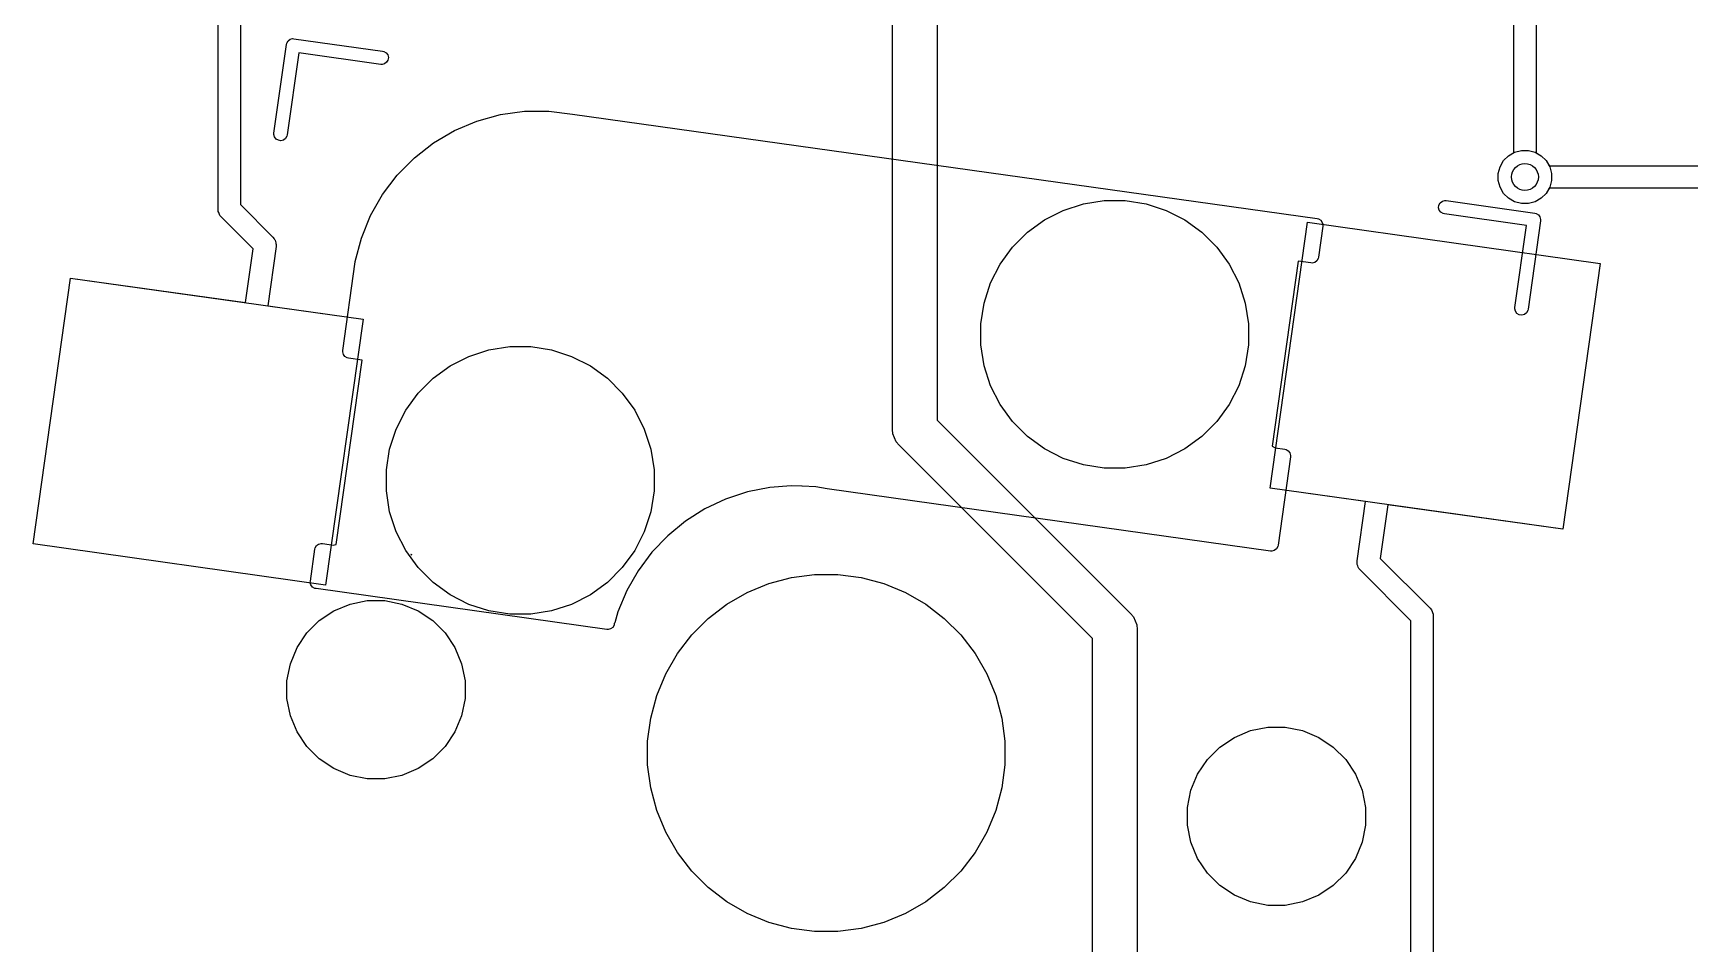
# Model space of a CAD drawing. Header units: millimetres. Extents: x 14 to 286, y -133 to -45.
# Drawn here: x 84.82 to 103.33, y -118.7 to -108.52 of the extents above; entities that cross this region are included whole.
import ezdxf

# ---------------------------------------------------------------- set-up
doc = ezdxf.new("R2010")
doc.units = ezdxf.units.MM
for name, color, linetype, true_color in [('B.Cu', 153, 'CONTINUOUS', 0x4d7fc4), ('B.Mask', 4, 'CONTINUOUS', 0x02ffee), ('B.Paste', 132, 'CONTINUOUS', 0x00c2c2), ('B.Silkscreen', 31, 'CONTINUOUS', 0xe8b2a7), ('F.Cu', 13, 'CONTINUOUS', 0xc83434), ('F.Mask', 201, 'CONTINUOUS', 0xd864ff), ('F.Silkscreen', 41, 'CONTINUOUS', 0xf2eda1), ('User.Drawings', 9, 'CONTINUOUS', 0xc2c2c2)]:
    doc.layers.add(name, color=color, linetype=linetype, true_color=true_color)

msp = doc.modelspace()

# ---------------------------------------------------------------- linework, layer by layer
at = {"layer": 'B.Cu', "linetype": 'CONTINUOUS'}
for p, q in [((86.8876, -110.4921), (86.8876, -96.0694)), ((87.1376, -96.121176), (87.1376, -110.440323)), ((94.4223, -112.9512), (94.4223, -104.7644)), ((94.9223, -104.867953), (94.9223, -112.847646)), ((101.3629, -109.860022), (101.3629, -106.3566)), ((101.6129, -106.512833), (101.6129, -109.860022)), ((101.249894, -109.948672), (101.305272, -109.893294)), ((101.305272, -109.893294), (101.3629, -109.860022)), ((101.6129, -109.860022), (101.670528, -109.893294)), ((101.670528, -109.893294), (101.725906, -109.948672)), ((101.190467, -110.092142), (101.210736, -110.016495)), ((101.190467, -110.170458), (101.190467, -110.092142)), ((101.210736, -110.016495), (101.249894, -109.948672)), ((101.725906, -109.948672), (101.765064, -110.016495)), ((101.765064, -110.016495), (101.785333, -110.092142)), ((101.785333, -110.092142), (101.785333, -110.170458)), ((101.210736, -110.246105), (101.190467, -110.170458)), ((101.249894, -110.313928), (101.210736, -110.246105)), ((101.305272, -110.369306), (101.249894, -110.313928)), ((101.725906, -110.313928), (101.670528, -110.369306)), ((101.765064, -110.246105), (101.725906, -110.313928)), ((101.785333, -110.170458), (101.765064, -110.246105)), ((86.890002, -110.516486), (86.8876, -110.4921)), ((87.1376, -110.440323), (87.499788, -110.802511)), ((101.373095, -110.408464), (101.305272, -110.369306)), ((101.448742, -110.428733), (101.373095, -110.408464)), ((101.527058, -110.428733), (101.448742, -110.428733)), ((101.602705, -110.408464), (101.527058, -110.428733)), ((101.670528, -110.369306), (101.602705, -110.408464)), ((86.890002, -110.516487), (86.890002, -110.516486)), ((86.895468, -110.529684), (86.890002, -110.516487)), ((86.908666, -110.561546), (86.895468, -110.529684)), ((86.908671, -110.561551), (86.908666, -110.561546)), ((86.924212, -110.580488), (86.908671, -110.561551)), ((87.278943, -110.93522), (86.924212, -110.580488)), ((98.642513, -113.608208), (99.060032, -110.637404)), ((99.060032, -110.637404), (102.327917, -111.096676)), ((87.499788, -110.802511), (87.515333, -110.821453)), ((87.515333, -110.821453), (87.518696, -110.829573)), ((87.518696, -110.829573), (87.523988, -110.836595)), ((87.523988, -110.836595), (87.527947, -110.851906)), ((87.527947, -110.851906), (87.533998, -110.866513)), ((87.533998, -110.866513), (87.533998, -110.875302)), ((87.194677, -111.534799), (87.278943, -110.93522)), ((87.535184, -110.908297), (87.442244, -111.569593)), ((87.533998, -110.875302), (87.536199, -110.883814)), ((87.536199, -110.883814), (87.535184, -110.908297)), ((102.327917, -111.096676), (101.910398, -114.06748)), ((84.821367, -114.230735), (85.238886, -111.259931)), ((85.238886, -111.259931), (87.194677, -111.534799)), ((87.442244, -111.569593), (88.506771, -111.719203)), ((88.506771, -111.719203), (88.089252, -114.690007)), ((94.9223, -112.847646), (97.083077, -115.008423)), ((94.427104, -112.999973), (94.4223, -112.9512)), ((94.464433, -113.090093), (94.427104, -112.999973)), ((94.464437, -113.090097), (94.464433, -113.090093)), ((94.495523, -113.127977), (94.464437, -113.090097)), ((96.6563, -115.288754), (94.495523, -113.127977)), ((99.707053, -113.757819), (98.642513, -113.608208)), ((99.614116, -114.419103), (99.707053, -113.757819)), ((99.954621, -113.792613), (99.870357, -114.392181)), ((101.910398, -114.06748), (99.954621, -113.792613)), ((88.089252, -114.690007), (84.821367, -114.230735)), ((99.613101, -114.443586), (99.614116, -114.419103)), ((99.615302, -114.452097), (99.613101, -114.443586)), ((99.615302, -114.460887), (99.615302, -114.452097)), ((99.621352, -114.475492), (99.615302, -114.460887)), ((99.625312, -114.490805), (99.621352, -114.475492)), ((99.630604, -114.497827), (99.625312, -114.490805)), ((99.633967, -114.505946), (99.630604, -114.497827)), ((99.649512, -114.524888), (99.633967, -114.505946)), ((100.2145, -115.089876), (99.649512, -114.524888)), ((99.870357, -114.392181), (100.427888, -114.949712)), ((97.083077, -115.008423), (97.114162, -115.046302)), ((97.114162, -115.046302), (97.114167, -115.046307)), ((97.114167, -115.046307), (97.151496, -115.136427)), ((100.2145, -121.441624), (100.2145, -115.089876)), ((100.427888, -114.949712), (100.443428, -114.968648)), ((100.443428, -114.968648), (100.443434, -114.968654)), ((100.443434, -114.968654), (100.450165, -114.984905)), ((100.450165, -114.984905), (100.459906, -115.008423)), ((100.459906, -115.008423), (100.462098, -115.013714)), ((100.462098, -115.013714), (100.4645, -115.0381)), ((100.4645, -115.0381), (100.4645, -121.4934)), ((96.6563, -120.4483), (96.6563, -115.288754)), ((97.151496, -115.136427), (97.1563, -115.1852)), ((97.1563, -115.1852), (97.1563, -120.344746))]:
    msp.add_line(p, q, dxfattribs=at)
at = {"layer": 'B.Cu'}
msp.add_circle((101.4879, -110.1313), 0.15, dxfattribs=at)
at = {"layer": 'B.Mask', "linetype": 'CONTINUOUS'}
for p, q in [((96.330755, -110.503819), (96.554612, -110.431083)), ((96.554612, -110.431083), (96.787091, -110.394262)), ((96.787091, -110.394262), (97.022469, -110.394262)), ((97.022469, -110.394262), (97.254948, -110.431083)), ((97.254948, -110.431083), (97.478805, -110.503819)), ((95.930608, -110.749029), (96.121032, -110.610678)), ((96.121032, -110.610678), (96.330755, -110.503819)), ((97.478805, -110.503819), (97.688528, -110.610678)), ((97.688528, -110.610678), (97.878952, -110.749029)), ((98.642513, -113.608208), (99.060032, -110.637404)), ((99.060032, -110.637404), (102.327917, -111.096676)), ((95.764171, -110.915466), (95.930608, -110.749029)), ((97.878952, -110.749029), (98.045389, -110.915466)), ((95.62582, -111.10589), (95.764171, -110.915466)), ((98.045389, -110.915466), (98.18374, -111.10589)), ((95.518961, -111.315613), (95.62582, -111.10589)), ((98.18374, -111.10589), (98.290599, -111.315613)), ((102.327917, -111.096676), (101.910398, -114.06748)), ((84.821367, -114.230735), (85.238886, -111.259931)), ((85.238886, -111.259931), (88.506771, -111.719203)), ((95.446225, -111.53947), (95.518961, -111.315613)), ((98.290599, -111.315613), (98.363335, -111.53947)), ((95.409404, -111.771949), (95.446225, -111.53947)), ((98.363335, -111.53947), (98.400156, -111.771949)), ((88.506771, -111.719203), (88.089252, -114.690007)), ((95.409404, -112.007327), (95.409404, -111.771949)), ((98.400156, -111.771949), (98.400156, -112.007327)), ((89.47933, -112.24221), (89.689053, -112.135351)), ((89.689053, -112.135351), (89.91291, -112.062615)), ((89.91291, -112.062615), (90.145389, -112.025794)), ((90.145389, -112.025794), (90.380767, -112.025794)), ((90.380767, -112.025794), (90.613246, -112.062615)), ((90.613246, -112.062615), (90.837103, -112.135351)), ((90.837103, -112.135351), (91.046826, -112.24221)), ((95.446225, -112.239806), (95.409404, -112.007327)), ((98.400156, -112.007327), (98.363335, -112.239806)), ((89.288906, -112.380561), (89.47933, -112.24221)), ((91.046826, -112.24221), (91.23725, -112.380561)), ((95.518961, -112.463663), (95.446225, -112.239806)), ((98.363335, -112.239806), (98.290599, -112.463663)), ((89.122469, -112.546998), (89.288906, -112.380561)), ((91.23725, -112.380561), (91.403687, -112.546998)), ((95.62582, -112.673386), (95.518961, -112.463663)), ((98.290599, -112.463663), (98.18374, -112.673386)), ((88.984118, -112.737422), (89.122469, -112.546998)), ((91.403687, -112.546998), (91.542038, -112.737422)), ((95.764171, -112.86381), (95.62582, -112.673386)), ((98.18374, -112.673386), (98.045389, -112.86381)), ((88.877259, -112.947145), (88.984118, -112.737422)), ((91.542038, -112.737422), (91.648897, -112.947145)), ((95.930608, -113.030247), (95.764171, -112.86381)), ((98.045389, -112.86381), (97.878952, -113.030247)), ((88.804523, -113.171002), (88.877259, -112.947145)), ((91.648897, -112.947145), (91.721633, -113.171002)), ((96.121032, -113.168598), (95.930608, -113.030247)), ((97.878952, -113.030247), (97.688528, -113.168598)), ((88.767702, -113.403481), (88.804523, -113.171002)), ((91.721633, -113.171002), (91.758454, -113.403481)), ((96.330755, -113.275457), (96.121032, -113.168598)), ((96.554612, -113.348193), (96.330755, -113.275457)), ((97.478805, -113.275457), (97.254948, -113.348193)), ((97.688528, -113.168598), (97.478805, -113.275457)), ((88.767702, -113.638859), (88.767702, -113.403481)), ((91.758454, -113.403481), (91.758454, -113.638859)), ((96.787091, -113.385014), (96.554612, -113.348193)), ((97.022469, -113.385014), (96.787091, -113.385014)), ((97.254948, -113.348193), (97.022469, -113.385014)), ((88.804523, -113.871338), (88.767702, -113.638859)), ((91.758454, -113.638859), (91.721633, -113.871338)), ((101.910398, -114.06748), (98.642513, -113.608208)), ((88.877259, -114.095195), (88.804523, -113.871338)), ((91.721633, -113.871338), (91.648897, -114.095195)), ((88.984118, -114.304918), (88.877259, -114.095195)), ((91.648897, -114.095195), (91.542038, -114.304918)), ((88.089252, -114.690007), (84.821367, -114.230735)), ((89.122469, -114.495342), (88.984118, -114.304918)), ((91.542038, -114.304918), (91.403687, -114.495342)), ((89.288906, -114.661779), (89.122469, -114.495342)), ((91.403687, -114.495342), (91.23725, -114.661779)), ((93.292319, -114.605129), (93.551694, -114.570982)), ((93.551694, -114.570982), (93.813306, -114.570982)), ((93.813306, -114.570982), (94.072681, -114.605129)), ((89.47933, -114.80013), (89.288906, -114.661779)), ((91.23725, -114.661779), (91.046826, -114.80013)), ((92.797923, -114.772955), (93.039621, -114.67284)), ((93.039621, -114.67284), (93.292319, -114.605129)), ((94.072681, -114.605129), (94.325379, -114.67284)), ((94.325379, -114.67284), (94.567077, -114.772955)), ((88.180541, -114.97778), (88.361653, -114.902761)), ((88.361653, -114.902761), (88.553921, -114.864516)), ((88.553921, -114.864516), (88.749955, -114.864516)), ((88.749955, -114.864516), (88.942223, -114.902761)), ((88.942223, -114.902761), (89.123335, -114.97778)), ((89.689053, -114.906989), (89.47933, -114.80013)), ((89.91291, -114.979725), (89.689053, -114.906989)), ((90.837103, -114.906989), (90.613246, -114.979725)), ((91.046826, -114.80013), (90.837103, -114.906989)), ((92.363808, -115.06302), (92.57136, -114.903761)), ((92.57136, -114.903761), (92.797923, -114.772955)), ((94.567077, -114.772955), (94.79364, -114.903761)), ((94.79364, -114.903761), (95.001192, -115.06302)), ((87.878928, -115.225308), (88.017545, -115.086691)), ((88.017545, -115.086691), (88.180541, -114.97778)), ((89.123335, -114.97778), (89.286331, -115.086691)), ((89.286331, -115.086691), (89.424948, -115.225308)), ((90.145389, -115.016546), (89.91291, -114.979725)), ((90.380767, -115.016546), (90.145389, -115.016546)), ((90.613246, -114.979725), (90.380767, -115.016546)), ((92.17882, -115.248008), (92.363808, -115.06302)), ((95.001192, -115.06302), (95.18618, -115.248008)), ((87.770017, -115.388304), (87.878928, -115.225308)), ((89.424948, -115.225308), (89.533859, -115.388304)), ((92.019561, -115.45556), (92.17882, -115.248008)), ((95.18618, -115.248008), (95.345439, -115.45556)), ((87.694998, -115.569416), (87.770017, -115.388304)), ((89.533859, -115.388304), (89.608878, -115.569416)), ((91.888755, -115.682123), (92.019561, -115.45556)), ((95.345439, -115.45556), (95.476245, -115.682123)), ((87.656753, -115.761684), (87.694998, -115.569416)), ((89.608878, -115.569416), (89.647123, -115.761684)), ((91.78864, -115.923821), (91.888755, -115.682123)), ((95.476245, -115.682123), (95.57636, -115.923821)), ((87.656753, -115.957718), (87.656753, -115.761684)), ((89.647123, -115.761684), (89.647123, -115.957718)), ((87.694998, -116.149986), (87.656753, -115.957718)), ((89.647123, -115.957718), (89.608878, -116.149986)), ((91.720929, -116.176519), (91.78864, -115.923821)), ((95.57636, -115.923821), (95.644071, -116.176519)), ((87.770017, -116.331098), (87.694998, -116.149986)), ((89.608878, -116.149986), (89.533859, -116.331098)), ((91.686782, -116.435894), (91.720929, -116.176519)), ((95.644071, -116.176519), (95.678218, -116.435894)), ((87.878928, -116.494094), (87.770017, -116.331098)), ((89.533859, -116.331098), (89.424948, -116.494094)), ((98.078669, -116.500689), (98.241665, -116.391778)), ((98.241665, -116.391778), (98.422777, -116.316759)), ((98.422777, -116.316759), (98.615045, -116.278514)), ((98.615045, -116.278514), (98.811079, -116.278514)), ((98.811079, -116.278514), (99.003347, -116.316759)), ((99.003347, -116.316759), (99.184459, -116.391778)), ((99.184459, -116.391778), (99.347455, -116.500689)), ((88.017545, -116.632711), (87.878928, -116.494094)), ((89.424948, -116.494094), (89.286331, -116.632711)), ((91.686782, -116.697506), (91.686782, -116.435894)), ((95.678218, -116.435894), (95.678218, -116.697506)), ((97.940052, -116.639306), (98.078669, -116.500689)), ((99.347455, -116.500689), (99.486072, -116.639306)), ((88.180541, -116.741622), (88.017545, -116.632711)), ((88.361653, -116.816641), (88.180541, -116.741622)), ((89.123335, -116.741622), (88.942223, -116.816641)), ((89.286331, -116.632711), (89.123335, -116.741622)), ((91.720929, -116.956881), (91.686782, -116.697506)), ((95.678218, -116.697506), (95.644071, -116.956881)), ((97.831141, -116.802302), (97.940052, -116.639306)), ((99.486072, -116.639306), (99.594983, -116.802302)), ((88.553921, -116.854886), (88.361653, -116.816641)), ((88.749955, -116.854886), (88.553921, -116.854886)), ((88.942223, -116.816641), (88.749955, -116.854886)), ((91.78864, -117.209579), (91.720929, -116.956881)), ((95.644071, -116.956881), (95.57636, -117.209579)), ((97.756122, -116.983414), (97.831141, -116.802302)), ((99.594983, -116.802302), (99.670002, -116.983414)), ((97.717877, -117.175682), (97.756122, -116.983414)), ((99.670002, -116.983414), (99.708247, -117.175682)), ((91.888755, -117.451277), (91.78864, -117.209579)), ((95.57636, -117.209579), (95.476245, -117.451277)), ((97.717877, -117.371716), (97.717877, -117.175682)), ((99.708247, -117.175682), (99.708247, -117.371716)), ((92.019561, -117.67784), (91.888755, -117.451277)), ((95.476245, -117.451277), (95.345439, -117.67784)), ((97.756122, -117.563984), (97.717877, -117.371716)), ((99.708247, -117.371716), (99.670002, -117.563984)), ((92.17882, -117.885392), (92.019561, -117.67784)), ((95.345439, -117.67784), (95.18618, -117.885392)), ((97.831141, -117.745096), (97.756122, -117.563984)), ((99.670002, -117.563984), (99.594983, -117.745096)), ((92.363808, -118.07038), (92.17882, -117.885392)), ((95.18618, -117.885392), (95.001192, -118.07038)), ((97.940052, -117.908092), (97.831141, -117.745096)), ((99.594983, -117.745096), (99.486072, -117.908092)), ((92.57136, -118.229639), (92.363808, -118.07038)), ((95.001192, -118.07038), (94.79364, -118.229639)), ((98.078669, -118.046709), (97.940052, -117.908092)), ((98.241665, -118.15562), (98.078669, -118.046709)), ((99.347455, -118.046709), (99.184459, -118.15562)), ((99.486072, -117.908092), (99.347455, -118.046709)), ((92.797923, -118.360445), (92.57136, -118.229639)), ((94.79364, -118.229639), (94.567077, -118.360445)), ((98.422777, -118.230639), (98.241665, -118.15562)), ((98.615045, -118.268884), (98.422777, -118.230639)), ((98.811079, -118.268884), (98.615045, -118.268884)), ((99.003347, -118.230639), (98.811079, -118.268884)), ((99.184459, -118.15562), (99.003347, -118.230639)), ((93.039621, -118.46056), (92.797923, -118.360445)), ((93.292319, -118.528271), (93.039621, -118.46056)), ((94.325379, -118.46056), (94.072681, -118.528271)), ((94.567077, -118.360445), (94.325379, -118.46056)), ((93.551694, -118.562418), (93.292319, -118.528271)), ((93.813306, -118.562418), (93.551694, -118.562418)), ((94.072681, -118.528271), (93.813306, -118.562418))]:
    msp.add_line(p, q, dxfattribs=at)
at = {"layer": 'B.Paste', "linetype": 'CONTINUOUS'}
for p, q in [((98.642513, -113.608208), (99.060032, -110.637404)), ((99.060032, -110.637404), (102.327917, -111.096676)), ((102.327917, -111.096676), (101.910398, -114.06748)), ((84.821367, -114.230735), (85.238886, -111.259931)), ((85.238886, -111.259931), (88.506771, -111.719203)), ((88.506771, -111.719203), (88.089252, -114.690007)), ((101.910398, -114.06748), (98.642513, -113.608208)), ((88.089252, -114.690007), (84.821367, -114.230735))]:
    msp.add_line(p, q, dxfattribs=at)
at = {"layer": 'B.Silkscreen', "linetype": 'CONTINUOUS'}
for p, q in [((89.529213, -109.611699), (89.779567, -109.506009)), ((89.779567, -109.506009), (90.041576, -109.433901)), ((90.041576, -109.433901), (90.310754, -109.396608)), ((90.310754, -109.396608), (90.582498, -109.39477)), ((90.582498, -109.39477), (90.846625, -109.427726)), ((90.846625, -109.427726), (90.848461, -109.427803)), ((90.848461, -109.427803), (99.166714, -110.596857)), ((89.080326, -109.916049), (89.294795, -109.749163)), ((89.294795, -109.749163), (89.529213, -109.611699)), ((88.889474, -110.109501), (89.080326, -109.916049)), ((88.725505, -110.326208), (88.889474, -110.109501)), ((88.591226, -110.562464), (88.725505, -110.326208)), ((88.488932, -110.814226), (88.591226, -110.562464)), ((99.166714, -110.596857), (99.181003, -110.60032)), ((99.181003, -110.60032), (99.206217, -110.615173)), ((99.230546, -110.681565), (99.181835, -111.028159)), ((99.206217, -110.615173), (99.223828, -110.638543)), ((99.223828, -110.638543), (99.228819, -110.657843)), ((99.228819, -110.657843), (99.231155, -110.666875)), ((99.231155, -110.666875), (99.230546, -110.681565)), ((88.420376, -111.077186), (88.488932, -110.814226)), ((99.178372, -111.042448), (99.163519, -111.067662)), ((99.181835, -111.028159), (99.178372, -111.042448)), ((88.280589, -112.071149), (88.419762, -111.080881)), ((88.419762, -111.080881), (88.420471, -111.077951)), ((88.420471, -111.077951), (88.420376, -111.077186)), ((98.953538, -111.07181), (98.663298, -113.136978)), ((99.097126, -111.091991), (98.953538, -111.07181)), ((99.111806, -111.092599), (99.097126, -111.091991)), ((99.111817, -111.092601), (99.111806, -111.092599)), ((99.140149, -111.085273), (99.111817, -111.092601)), ((99.163519, -111.067662), (99.140149, -111.085273)), ((88.279979, -112.085839), (88.280589, -112.071149)), ((88.287307, -112.114171), (88.279979, -112.085839)), ((88.304918, -112.137541), (88.287307, -112.114171)), ((88.330132, -112.152394), (88.304918, -112.137541)), ((88.344421, -112.155857), (88.330132, -112.152394)), ((88.497914, -112.177428), (88.344421, -112.155857)), ((88.208511, -114.236624), (88.497914, -112.177428)), ((98.663298, -113.136978), (98.696027, -113.156257)), ((98.696027, -113.156257), (98.804864, -113.171554)), ((98.868696, -113.256262), (98.729522, -114.24653)), ((98.804864, -113.171554), (98.819153, -113.175017)), ((98.819153, -113.175017), (98.844367, -113.18987)), ((98.844367, -113.18987), (98.861978, -113.21324)), ((98.861978, -113.21324), (98.869306, -113.241572)), ((98.869306, -113.241572), (98.868696, -113.256262)), ((93.053113, -113.599457), (92.801671, -113.649628)), ((93.290088, -113.581704), (93.053113, -113.599457)), ((93.409523, -113.586325), (93.290088, -113.581704)), ((93.414058, -113.585295), (93.409523, -113.586325)), ((93.564906, -113.592451), (93.414058, -113.585295)), ((93.691255, -113.614151), (93.564906, -113.592451)), ((93.691749, -113.614079), (93.691255, -113.614151)), ((93.693474, -113.614497), (93.691749, -113.614079)), ((98.644814, -114.310362), (93.693474, -113.614497)), ((92.558218, -113.730069), (92.326382, -113.839579)), ((92.801671, -113.649628), (92.558218, -113.730069)), ((92.109621, -113.976527), (91.911165, -114.13887)), ((92.326382, -113.839579), (92.109621, -113.976527)), ((91.911165, -114.13887), (91.733973, -114.324189)), ((87.918739, -114.645846), (87.968841, -114.28935)), ((87.968841, -114.28935), (87.972304, -114.27506)), ((87.972304, -114.27506), (87.987157, -114.249846)), ((87.987157, -114.249846), (88.010527, -114.232235)), ((88.010527, -114.232235), (88.012054, -114.23184)), ((88.012054, -114.23184), (88.038859, -114.224907)), ((88.038859, -114.224907), (88.053549, -114.225517)), ((88.053549, -114.225517), (88.178928, -114.243138)), ((88.178928, -114.243138), (88.204723, -114.236467)), ((88.204723, -114.236467), (88.208511, -114.236624)), ((89.04371, -114.344324), (89.042659, -114.34938)), ((89.042659, -114.34938), (89.053007, -114.350834)), ((89.053007, -114.350834), (89.04371, -114.344324)), ((91.733973, -114.324189), (91.580686, -114.529721)), ((98.659503, -114.310971), (98.644814, -114.310362)), ((98.659504, -114.310972), (98.659503, -114.310971)), ((98.659505, -114.310972), (98.659504, -114.310971)), ((98.659504, -114.310971), (98.659504, -114.310972)), ((98.687836, -114.303644), (98.659505, -114.310972)), ((98.711206, -114.286033), (98.687836, -114.303644)), ((98.726059, -114.260819), (98.711206, -114.286033)), ((98.729522, -114.24653), (98.726059, -114.260819)), ((91.580686, -114.529721), (91.45359, -114.752402)), ((87.918129, -114.660536), (87.918739, -114.645846)), ((87.925457, -114.688868), (87.918129, -114.660536)), ((87.943068, -114.712238), (87.925457, -114.688868)), ((87.968282, -114.727091), (87.943068, -114.712238)), ((87.982571, -114.730554), (87.968282, -114.727091)), ((91.23065, -115.187042), (87.982571, -114.730554)), ((91.45359, -114.752402), (91.354579, -114.988912)), ((91.314234, -115.120854), (91.311895, -115.137499)), ((91.319918, -115.112337), (91.314234, -115.120854)), ((91.354579, -114.988912), (91.319918, -115.112337)), ((91.24534, -115.187652), (91.23065, -115.187042)), ((91.273672, -115.180324), (91.24534, -115.187652)), ((91.297042, -115.162713), (91.273672, -115.180324)), ((91.311895, -115.137499), (91.297042, -115.162713))]:
    msp.add_line(p, q, dxfattribs=at)
at = {"layer": 'F.Cu', "linetype": 'CONTINUOUS'}
for p, q in [((101.249894, -109.948672), (101.305272, -109.893294)), ((101.305272, -109.893294), (101.373095, -109.854136)), ((101.373095, -109.854136), (101.448742, -109.833867)), ((101.448742, -109.833867), (101.527058, -109.833867)), ((101.527058, -109.833867), (101.602705, -109.854136)), ((101.602705, -109.854136), (101.670528, -109.893294)), ((101.670528, -109.893294), (101.725906, -109.948672)), ((101.190467, -110.092142), (101.210736, -110.016495)), ((101.190467, -110.170458), (101.190467, -110.092142)), ((101.210736, -110.016495), (101.249894, -109.948672)), ((101.725906, -109.948672), (101.759178, -110.0063)), ((101.759178, -110.0063), (107.724724, -110.0063)), ((101.210736, -110.246105), (101.190467, -110.170458)), ((101.249894, -110.313928), (101.210736, -110.246105)), ((101.305272, -110.369306), (101.249894, -110.313928)), ((101.725906, -110.313928), (101.670528, -110.369306)), ((101.759178, -110.2563), (101.725906, -110.313928)), ((107.7765, -110.2563), (101.759178, -110.2563)), ((101.373095, -110.408464), (101.305272, -110.369306)), ((101.448742, -110.428733), (101.373095, -110.408464)), ((101.527058, -110.428733), (101.448742, -110.428733)), ((101.602705, -110.408464), (101.527058, -110.428733)), ((101.670528, -110.369306), (101.602705, -110.408464))]:
    msp.add_line(p, q, dxfattribs=at)
at = {"layer": 'F.Cu'}
msp.add_circle((101.4879, -110.1313), 0.15, dxfattribs=at)
at = {"layer": 'F.Mask', "linetype": 'CONTINUOUS'}
for p, q in [((96.330755, -110.503819), (96.554612, -110.431083)), ((96.554612, -110.431083), (96.787091, -110.394262)), ((96.787091, -110.394262), (97.022469, -110.394262)), ((97.022469, -110.394262), (97.254948, -110.431083)), ((97.254948, -110.431083), (97.478805, -110.503819)), ((95.930608, -110.749029), (96.121032, -110.610678)), ((96.121032, -110.610678), (96.330755, -110.503819)), ((97.478805, -110.503819), (97.688528, -110.610678)), ((97.688528, -110.610678), (97.878952, -110.749029)), ((95.764171, -110.915466), (95.930608, -110.749029)), ((97.878952, -110.749029), (98.045389, -110.915466)), ((95.62582, -111.10589), (95.764171, -110.915466)), ((98.045389, -110.915466), (98.18374, -111.10589)), ((95.518961, -111.315613), (95.62582, -111.10589)), ((98.18374, -111.10589), (98.290599, -111.315613)), ((95.446225, -111.53947), (95.518961, -111.315613)), ((98.290599, -111.315613), (98.363335, -111.53947)), ((95.409404, -111.771949), (95.446225, -111.53947)), ((98.363335, -111.53947), (98.400156, -111.771949)), ((95.409404, -112.007327), (95.409404, -111.771949)), ((98.400156, -111.771949), (98.400156, -112.007327)), ((89.47933, -112.24221), (89.689053, -112.135351)), ((89.689053, -112.135351), (89.91291, -112.062615)), ((89.91291, -112.062615), (90.145389, -112.025794)), ((90.145389, -112.025794), (90.380767, -112.025794)), ((90.380767, -112.025794), (90.613246, -112.062615)), ((90.613246, -112.062615), (90.837103, -112.135351)), ((90.837103, -112.135351), (91.046826, -112.24221)), ((95.446225, -112.239806), (95.409404, -112.007327)), ((98.400156, -112.007327), (98.363335, -112.239806)), ((89.288906, -112.380561), (89.47933, -112.24221)), ((91.046826, -112.24221), (91.23725, -112.380561)), ((95.518961, -112.463663), (95.446225, -112.239806)), ((98.363335, -112.239806), (98.290599, -112.463663)), ((89.122469, -112.546998), (89.288906, -112.380561)), ((91.23725, -112.380561), (91.403687, -112.546998)), ((95.62582, -112.673386), (95.518961, -112.463663)), ((98.290599, -112.463663), (98.18374, -112.673386)), ((88.984118, -112.737422), (89.122469, -112.546998)), ((91.403687, -112.546998), (91.542038, -112.737422)), ((95.764171, -112.86381), (95.62582, -112.673386)), ((98.18374, -112.673386), (98.045389, -112.86381)), ((88.877259, -112.947145), (88.984118, -112.737422)), ((91.542038, -112.737422), (91.648897, -112.947145)), ((95.930608, -113.030247), (95.764171, -112.86381)), ((98.045389, -112.86381), (97.878952, -113.030247)), ((88.804523, -113.171002), (88.877259, -112.947145)), ((91.648897, -112.947145), (91.721633, -113.171002)), ((96.121032, -113.168598), (95.930608, -113.030247)), ((97.878952, -113.030247), (97.688528, -113.168598)), ((88.767702, -113.403481), (88.804523, -113.171002)), ((91.721633, -113.171002), (91.758454, -113.403481)), ((96.330755, -113.275457), (96.121032, -113.168598)), ((96.554612, -113.348193), (96.330755, -113.275457)), ((97.478805, -113.275457), (97.254948, -113.348193)), ((97.688528, -113.168598), (97.478805, -113.275457)), ((88.767702, -113.638859), (88.767702, -113.403481)), ((91.758454, -113.403481), (91.758454, -113.638859)), ((96.787091, -113.385014), (96.554612, -113.348193)), ((97.022469, -113.385014), (96.787091, -113.385014)), ((97.254948, -113.348193), (97.022469, -113.385014)), ((88.804523, -113.871338), (88.767702, -113.638859)), ((91.758454, -113.638859), (91.721633, -113.871338)), ((88.877259, -114.095195), (88.804523, -113.871338)), ((91.721633, -113.871338), (91.648897, -114.095195)), ((88.984118, -114.304918), (88.877259, -114.095195)), ((91.648897, -114.095195), (91.542038, -114.304918)), ((89.122469, -114.495342), (88.984118, -114.304918)), ((91.542038, -114.304918), (91.403687, -114.495342)), ((89.288906, -114.661779), (89.122469, -114.495342)), ((91.403687, -114.495342), (91.23725, -114.661779)), ((93.292319, -114.605129), (93.551694, -114.570982)), ((93.551694, -114.570982), (93.813306, -114.570982)), ((93.813306, -114.570982), (94.072681, -114.605129)), ((89.47933, -114.80013), (89.288906, -114.661779)), ((91.23725, -114.661779), (91.046826, -114.80013)), ((92.797923, -114.772955), (93.039621, -114.67284)), ((93.039621, -114.67284), (93.292319, -114.605129)), ((94.072681, -114.605129), (94.325379, -114.67284)), ((94.325379, -114.67284), (94.567077, -114.772955)), ((88.180541, -114.97778), (88.361653, -114.902761)), ((88.361653, -114.902761), (88.553921, -114.864516)), ((88.553921, -114.864516), (88.749955, -114.864516)), ((88.749955, -114.864516), (88.942223, -114.902761)), ((88.942223, -114.902761), (89.123335, -114.97778)), ((89.689053, -114.906989), (89.47933, -114.80013)), ((89.91291, -114.979725), (89.689053, -114.906989)), ((90.837103, -114.906989), (90.613246, -114.979725)), ((91.046826, -114.80013), (90.837103, -114.906989)), ((92.363808, -115.06302), (92.57136, -114.903761)), ((92.57136, -114.903761), (92.797923, -114.772955)), ((94.567077, -114.772955), (94.79364, -114.903761)), ((94.79364, -114.903761), (95.001192, -115.06302)), ((87.878928, -115.225308), (88.017545, -115.086691)), ((88.017545, -115.086691), (88.180541, -114.97778)), ((89.123335, -114.97778), (89.286331, -115.086691)), ((89.286331, -115.086691), (89.424948, -115.225308)), ((90.145389, -115.016546), (89.91291, -114.979725)), ((90.380767, -115.016546), (90.145389, -115.016546)), ((90.613246, -114.979725), (90.380767, -115.016546)), ((92.17882, -115.248008), (92.363808, -115.06302)), ((95.001192, -115.06302), (95.18618, -115.248008)), ((87.770017, -115.388304), (87.878928, -115.225308)), ((89.424948, -115.225308), (89.533859, -115.388304)), ((92.019561, -115.45556), (92.17882, -115.248008)), ((95.18618, -115.248008), (95.345439, -115.45556)), ((87.694998, -115.569416), (87.770017, -115.388304)), ((89.533859, -115.388304), (89.608878, -115.569416)), ((91.888755, -115.682123), (92.019561, -115.45556)), ((95.345439, -115.45556), (95.476245, -115.682123)), ((87.656753, -115.761684), (87.694998, -115.569416)), ((89.608878, -115.569416), (89.647123, -115.761684)), ((91.78864, -115.923821), (91.888755, -115.682123)), ((95.476245, -115.682123), (95.57636, -115.923821)), ((87.656753, -115.957718), (87.656753, -115.761684)), ((89.647123, -115.761684), (89.647123, -115.957718)), ((87.694998, -116.149986), (87.656753, -115.957718)), ((89.647123, -115.957718), (89.608878, -116.149986)), ((91.720929, -116.176519), (91.78864, -115.923821)), ((95.57636, -115.923821), (95.644071, -116.176519)), ((87.770017, -116.331098), (87.694998, -116.149986)), ((89.608878, -116.149986), (89.533859, -116.331098)), ((91.686782, -116.435894), (91.720929, -116.176519)), ((95.644071, -116.176519), (95.678218, -116.435894)), ((87.878928, -116.494094), (87.770017, -116.331098)), ((89.533859, -116.331098), (89.424948, -116.494094)), ((98.078669, -116.500689), (98.241665, -116.391778)), ((98.241665, -116.391778), (98.422777, -116.316759)), ((98.422777, -116.316759), (98.615045, -116.278514)), ((98.615045, -116.278514), (98.811079, -116.278514)), ((98.811079, -116.278514), (99.003347, -116.316759)), ((99.003347, -116.316759), (99.184459, -116.391778)), ((99.184459, -116.391778), (99.347455, -116.500689)), ((88.017545, -116.632711), (87.878928, -116.494094)), ((89.424948, -116.494094), (89.286331, -116.632711)), ((91.686782, -116.697506), (91.686782, -116.435894)), ((95.678218, -116.435894), (95.678218, -116.697506)), ((97.940052, -116.639306), (98.078669, -116.500689)), ((99.347455, -116.500689), (99.486072, -116.639306)), ((88.180541, -116.741622), (88.017545, -116.632711)), ((88.361653, -116.816641), (88.180541, -116.741622)), ((89.123335, -116.741622), (88.942223, -116.816641)), ((89.286331, -116.632711), (89.123335, -116.741622)), ((91.720929, -116.956881), (91.686782, -116.697506)), ((95.678218, -116.697506), (95.644071, -116.956881)), ((97.831141, -116.802302), (97.940052, -116.639306)), ((99.486072, -116.639306), (99.594983, -116.802302)), ((88.553921, -116.854886), (88.361653, -116.816641)), ((88.749955, -116.854886), (88.553921, -116.854886)), ((88.942223, -116.816641), (88.749955, -116.854886)), ((91.78864, -117.209579), (91.720929, -116.956881)), ((95.644071, -116.956881), (95.57636, -117.209579)), ((97.756122, -116.983414), (97.831141, -116.802302)), ((99.594983, -116.802302), (99.670002, -116.983414)), ((97.717877, -117.175682), (97.756122, -116.983414)), ((99.670002, -116.983414), (99.708247, -117.175682)), ((91.888755, -117.451277), (91.78864, -117.209579)), ((95.57636, -117.209579), (95.476245, -117.451277)), ((97.717877, -117.371716), (97.717877, -117.175682)), ((99.708247, -117.175682), (99.708247, -117.371716)), ((92.019561, -117.67784), (91.888755, -117.451277)), ((95.476245, -117.451277), (95.345439, -117.67784)), ((97.756122, -117.563984), (97.717877, -117.371716)), ((99.708247, -117.371716), (99.670002, -117.563984)), ((92.17882, -117.885392), (92.019561, -117.67784)), ((95.345439, -117.67784), (95.18618, -117.885392)), ((97.831141, -117.745096), (97.756122, -117.563984)), ((99.670002, -117.563984), (99.594983, -117.745096)), ((92.363808, -118.07038), (92.17882, -117.885392)), ((95.18618, -117.885392), (95.001192, -118.07038)), ((97.940052, -117.908092), (97.831141, -117.745096)), ((99.594983, -117.745096), (99.486072, -117.908092)), ((92.57136, -118.229639), (92.363808, -118.07038)), ((95.001192, -118.07038), (94.79364, -118.229639)), ((98.078669, -118.046709), (97.940052, -117.908092)), ((98.241665, -118.15562), (98.078669, -118.046709)), ((99.347455, -118.046709), (99.184459, -118.15562)), ((99.486072, -117.908092), (99.347455, -118.046709)), ((92.797923, -118.360445), (92.57136, -118.229639)), ((94.79364, -118.229639), (94.567077, -118.360445)), ((98.422777, -118.230639), (98.241665, -118.15562)), ((98.615045, -118.268884), (98.422777, -118.230639)), ((98.811079, -118.268884), (98.615045, -118.268884)), ((99.003347, -118.230639), (98.811079, -118.268884)), ((99.184459, -118.15562), (99.003347, -118.230639)), ((93.039621, -118.46056), (92.797923, -118.360445)), ((93.292319, -118.528271), (93.039621, -118.46056)), ((94.325379, -118.46056), (94.072681, -118.528271)), ((94.567077, -118.360445), (94.325379, -118.46056)), ((93.551694, -118.562418), (93.292319, -118.528271)), ((93.813306, -118.562418), (93.551694, -118.562418)), ((94.072681, -118.528271), (93.813306, -118.562418))]:
    msp.add_line(p, q, dxfattribs=at)
at = {"layer": 'F.Silkscreen', "linetype": 'CONTINUOUS'}
for p, q in [((93.292319, -114.605129), (93.551694, -114.570982)), ((93.551694, -114.570982), (93.813306, -114.570982)), ((93.813306, -114.570982), (94.072681, -114.605129)), ((92.797923, -114.772955), (93.039621, -114.67284)), ((93.039621, -114.67284), (93.292319, -114.605129)), ((94.072681, -114.605129), (94.325379, -114.67284)), ((94.325379, -114.67284), (94.567077, -114.772955)), ((88.180541, -114.97778), (88.361653, -114.902761)), ((88.361653, -114.902761), (88.553921, -114.864516)), ((88.553921, -114.864516), (88.749955, -114.864516)), ((88.749955, -114.864516), (88.942223, -114.902761)), ((88.942223, -114.902761), (89.123335, -114.97778)), ((92.363808, -115.06302), (92.57136, -114.903761)), ((92.57136, -114.903761), (92.797923, -114.772955)), ((94.567077, -114.772955), (94.79364, -114.903761)), ((94.79364, -114.903761), (95.001192, -115.06302)), ((87.878928, -115.225308), (88.017545, -115.086691)), ((88.017545, -115.086691), (88.180541, -114.97778)), ((89.123335, -114.97778), (89.286331, -115.086691)), ((89.286331, -115.086691), (89.424948, -115.225308)), ((92.17882, -115.248008), (92.363808, -115.06302)), ((95.001192, -115.06302), (95.18618, -115.248008)), ((87.770017, -115.388304), (87.878928, -115.225308)), ((89.424948, -115.225308), (89.533859, -115.388304)), ((92.019561, -115.45556), (92.17882, -115.248008)), ((95.18618, -115.248008), (95.345439, -115.45556)), ((87.694998, -115.569416), (87.770017, -115.388304)), ((89.533859, -115.388304), (89.608878, -115.569416)), ((91.888755, -115.682123), (92.019561, -115.45556)), ((95.345439, -115.45556), (95.476245, -115.682123)), ((87.656753, -115.761684), (87.694998, -115.569416)), ((89.608878, -115.569416), (89.647123, -115.761684)), ((91.78864, -115.923821), (91.888755, -115.682123)), ((95.476245, -115.682123), (95.57636, -115.923821)), ((87.656753, -115.957718), (87.656753, -115.761684)), ((89.647123, -115.761684), (89.647123, -115.957718)), ((87.694998, -116.149986), (87.656753, -115.957718)), ((89.647123, -115.957718), (89.608878, -116.149986)), ((91.720929, -116.176519), (91.78864, -115.923821)), ((95.57636, -115.923821), (95.644071, -116.176519)), ((87.770017, -116.331098), (87.694998, -116.149986)), ((89.608878, -116.149986), (89.533859, -116.331098)), ((91.686782, -116.435894), (91.720929, -116.176519)), ((95.644071, -116.176519), (95.678218, -116.435894)), ((87.878928, -116.494094), (87.770017, -116.331098)), ((89.533859, -116.331098), (89.424948, -116.494094)), ((98.078669, -116.500689), (98.241665, -116.391778)), ((98.241665, -116.391778), (98.422777, -116.316759)), ((98.422777, -116.316759), (98.615045, -116.278514)), ((98.615045, -116.278514), (98.811079, -116.278514)), ((98.811079, -116.278514), (99.003347, -116.316759)), ((99.003347, -116.316759), (99.184459, -116.391778)), ((99.184459, -116.391778), (99.347455, -116.500689)), ((88.017545, -116.632711), (87.878928, -116.494094)), ((89.424948, -116.494094), (89.286331, -116.632711)), ((91.686782, -116.697506), (91.686782, -116.435894)), ((95.678218, -116.435894), (95.678218, -116.697506)), ((97.940052, -116.639306), (98.078669, -116.500689)), ((99.347455, -116.500689), (99.486072, -116.639306)), ((88.180541, -116.741622), (88.017545, -116.632711)), ((88.361653, -116.816641), (88.180541, -116.741622)), ((89.123335, -116.741622), (88.942223, -116.816641)), ((89.286331, -116.632711), (89.123335, -116.741622)), ((91.720929, -116.956881), (91.686782, -116.697506)), ((95.678218, -116.697506), (95.644071, -116.956881)), ((97.831141, -116.802302), (97.940052, -116.639306)), ((99.486072, -116.639306), (99.594983, -116.802302)), ((88.553921, -116.854886), (88.361653, -116.816641)), ((88.749955, -116.854886), (88.553921, -116.854886)), ((88.942223, -116.816641), (88.749955, -116.854886)), ((91.78864, -117.209579), (91.720929, -116.956881)), ((95.644071, -116.956881), (95.57636, -117.209579)), ((97.756122, -116.983414), (97.831141, -116.802302)), ((99.594983, -116.802302), (99.670002, -116.983414)), ((97.717877, -117.175682), (97.756122, -116.983414)), ((99.670002, -116.983414), (99.708247, -117.175682)), ((91.888755, -117.451277), (91.78864, -117.209579)), ((95.57636, -117.209579), (95.476245, -117.451277)), ((97.717877, -117.371716), (97.717877, -117.175682)), ((99.708247, -117.175682), (99.708247, -117.371716)), ((92.019561, -117.67784), (91.888755, -117.451277)), ((95.476245, -117.451277), (95.345439, -117.67784)), ((97.756122, -117.563984), (97.717877, -117.371716)), ((99.708247, -117.371716), (99.670002, -117.563984)), ((92.17882, -117.885392), (92.019561, -117.67784)), ((95.345439, -117.67784), (95.18618, -117.885392)), ((97.831141, -117.745096), (97.756122, -117.563984)), ((99.670002, -117.563984), (99.594983, -117.745096)), ((92.363808, -118.07038), (92.17882, -117.885392)), ((95.18618, -117.885392), (95.001192, -118.07038)), ((97.940052, -117.908092), (97.831141, -117.745096)), ((99.594983, -117.745096), (99.486072, -117.908092)), ((92.57136, -118.229639), (92.363808, -118.07038)), ((95.001192, -118.07038), (94.79364, -118.229639)), ((98.078669, -118.046709), (97.940052, -117.908092)), ((98.241665, -118.15562), (98.078669, -118.046709)), ((99.347455, -118.046709), (99.184459, -118.15562)), ((99.486072, -117.908092), (99.347455, -118.046709)), ((92.797923, -118.360445), (92.57136, -118.229639)), ((94.79364, -118.229639), (94.567077, -118.360445)), ((98.422777, -118.230639), (98.241665, -118.15562)), ((98.615045, -118.268884), (98.422777, -118.230639)), ((98.811079, -118.268884), (98.615045, -118.268884)), ((99.003347, -118.230639), (98.811079, -118.268884)), ((99.184459, -118.15562), (99.003347, -118.230639)), ((93.039621, -118.46056), (92.797923, -118.360445)), ((93.292319, -118.528271), (93.039621, -118.46056)), ((94.325379, -118.46056), (94.072681, -118.528271)), ((94.567077, -118.360445), (94.325379, -118.46056)), ((93.551694, -118.562418), (93.292319, -118.528271)), ((93.813306, -118.562418), (93.551694, -118.562418)), ((94.072681, -118.528271), (93.813306, -118.562418))]:
    msp.add_line(p, q, dxfattribs=at)
at = {"layer": 'User.Drawings', "linetype": 'CONTINUOUS'}
for p, q in [((87.511392, -109.640442), (87.650565, -108.650174)), ((87.650565, -108.650174), (87.654028, -108.635885)), ((87.654028, -108.635885), (87.668881, -108.610671)), ((87.668881, -108.610671), (87.692251, -108.59306)), ((87.692251, -108.59306), (87.720583, -108.585732)), ((87.720583, -108.585732), (87.735273, -108.586342)), ((87.735273, -108.586342), (88.725541, -108.725515)), ((87.788667, -108.745319), (87.659932, -109.661318)), ((88.704665, -108.874055), (87.788667, -108.745319)), ((88.725541, -108.725515), (88.73983, -108.728978)), ((88.73983, -108.728978), (88.765044, -108.743831)), ((88.765044, -108.743831), (88.782655, -108.767201)), ((88.78591, -108.824512), (88.771057, -108.849726)), ((88.782655, -108.767201), (88.789983, -108.795533)), ((88.789983, -108.795533), (88.78591, -108.824512)), ((88.719355, -108.874665), (88.704665, -108.874055)), ((88.747687, -108.867337), (88.719355, -108.874665)), ((88.771057, -108.849726), (88.747687, -108.867337)), ((87.510782, -109.655132), (87.511392, -109.640442)), ((87.51811, -109.683464), (87.510782, -109.655132)), ((87.535721, -109.706834), (87.51811, -109.683464)), ((87.560935, -109.721687), (87.535721, -109.706834)), ((87.589914, -109.72576), (87.560935, -109.721687)), ((87.618246, -109.718432), (87.589914, -109.72576)), ((87.641616, -109.700821), (87.618246, -109.718432)), ((87.656469, -109.675607), (87.641616, -109.700821)), ((87.659932, -109.661318), (87.656469, -109.675607)), ((100.52344, -110.474114), (100.527513, -110.445135)), ((100.530768, -110.502446), (100.52344, -110.474114)), ((100.527513, -110.445135), (100.542366, -110.419921)), ((100.542366, -110.419921), (100.565736, -110.40231)), ((100.565736, -110.40231), (100.594068, -110.394982)), ((100.594068, -110.394982), (100.608758, -110.395592)), ((100.608758, -110.395592), (101.599026, -110.534765)), ((100.548379, -110.525816), (100.530768, -110.502446)), ((100.573593, -110.540669), (100.548379, -110.525816)), ((100.587882, -110.544132), (100.573593, -110.540669)), ((101.50388, -110.672867), (100.587882, -110.544132)), ((101.375145, -111.588865), (101.50388, -110.672867)), ((101.662858, -110.619473), (101.523685, -111.609741)), ((101.599026, -110.534765), (101.613315, -110.538228)), ((101.613315, -110.538228), (101.638529, -110.553081)), ((101.638529, -110.553081), (101.65614, -110.576451)), ((101.65614, -110.576451), (101.663468, -110.604783)), ((101.663468, -110.604783), (101.662858, -110.619473)), ((101.374535, -111.603555), (101.375145, -111.588865)), ((101.381863, -111.631887), (101.374535, -111.603555)), ((101.523685, -111.609741), (101.520222, -111.62403)), ((101.399474, -111.655257), (101.381863, -111.631887)), ((101.424688, -111.67011), (101.399474, -111.655257)), ((101.453667, -111.674183), (101.424688, -111.67011)), ((101.481999, -111.666855), (101.453667, -111.674183)), ((101.505369, -111.649244), (101.481999, -111.666855)), ((101.520222, -111.62403), (101.505369, -111.649244))]:
    msp.add_line(p, q, dxfattribs=at)

doc.saveas('drawing.dxf')
